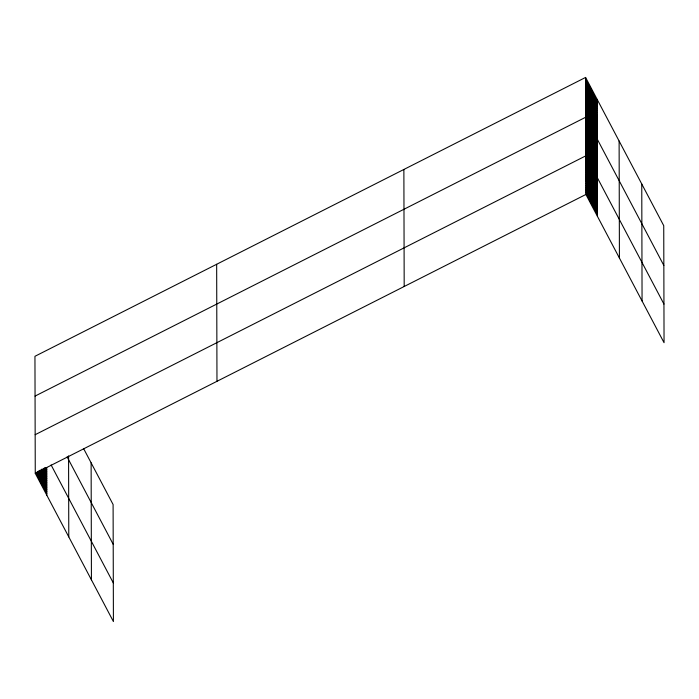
<?xml version="1.0" encoding="UTF-8"?>
<svg xmlns="http://www.w3.org/2000/svg" width="699" height="699" viewBox="0 0 699 699"><rect width="100%" height="100%" fill="white"/><g stroke="black" fill="none" stroke-linecap="round" stroke-linejoin="round"><path stroke-width="1.05" d="M585.587 77.44L585.902 194.471L664.05 342.702L663.735 225.672L585.587 77.44L34.95 356.298L35.265 473.328L113.413 621.56L113.098 504.529L83.574 448.522M35.055 396.088L585.692 117.231L663.849 265.463M35.16 434.708L585.797 155.851L663.945 304.082M35.265 473.328L585.902 194.471M585.596 79.337L597.138 101.233M585.596 81.233L597.138 103.12M585.605 83.129L597.147 105.016M585.605 85.025L597.147 106.912M585.613 86.912L597.156 108.808M585.622 88.808L597.164 110.704M585.622 90.704L597.164 112.6M585.631 92.6L597.173 114.496M585.631 94.496L597.173 116.383M585.64 96.392L597.182 118.28M585.64 98.288L597.182 120.176M585.648 100.175L597.191 122.072M585.657 102.071L597.199 123.968M585.657 103.968L597.199 125.864M585.666 105.864L597.208 127.76M585.666 107.76L597.208 129.647M585.675 109.656L597.217 131.543M585.675 111.552L597.226 133.439M585.683 113.439L597.226 135.335M585.692 115.335L597.234 137.231M585.701 119.075L597.243 140.962M585.701 120.91L597.243 142.806M585.71 122.753L597.252 144.641M585.71 124.588L597.252 146.484M585.718 126.432L597.261 148.319M585.727 128.267L597.269 150.163M585.727 130.11L597.269 151.998M585.736 131.945L597.278 153.841M585.736 133.78L597.278 155.676M585.745 135.623L597.287 157.52M585.745 137.458L597.287 159.355M585.753 139.302L597.296 161.189M585.753 141.137L597.296 163.033M585.762 142.98L597.304 164.868M585.771 144.815L597.313 166.712M585.771 146.659L597.313 168.546M585.779 148.494L597.322 170.39M585.779 150.337L597.322 172.225M585.788 152.172L597.33 174.068M585.788 154.016L597.33 175.903M585.797 157.694L597.348 179.582M585.806 159.529L597.348 181.425M585.814 161.373L597.357 183.26M585.814 163.208L597.357 185.104M585.823 165.051L597.365 186.939M585.823 166.886L597.365 188.782M585.832 168.73L597.374 190.617M585.832 170.565L597.374 192.461M585.841 172.408L597.383 194.296M585.849 174.243L597.392 196.139M585.849 176.087L597.392 197.974M585.858 177.922L597.4 199.818M585.858 179.757L597.4 201.653M585.867 181.6L597.409 203.496M585.867 183.435L597.409 205.331M585.876 185.279L597.418 207.166M585.876 187.114L597.418 209.01M585.884 188.957L597.427 210.845M585.893 190.792L597.435 212.688M585.893 192.636L597.435 214.523M67.113 456.893L113.203 544.32M51.097 464.94L113.308 582.94M45.732 467.57L46.737 469.475M44.736 467.509L46.737 471.318M44.238 468.391L46.746 473.153M43.233 468.33L46.746 474.997M42.735 469.221L46.754 476.832M41.739 469.151L46.763 478.675M41.241 470.043L46.763 480.51M40.245 469.973L46.772 482.354M39.747 470.864L46.772 484.189M38.751 470.803L46.781 486.032M38.253 471.685L46.781 487.867M37.257 471.624L46.789 489.702M36.759 472.507L46.789 491.546M35.754 472.445L46.798 493.38M641.761 183.977L642.066 301.007M619.113 141.023L619.419 258.053M597.129 99.337L597.444 216.367M403.873 169.464L404.188 286.494M216.664 264.274L216.97 381.305M91.123 462.834L91.429 579.864M68.572 455.879L68.782 536.911M46.728 467.64L46.807 495.224"/></g></svg>
